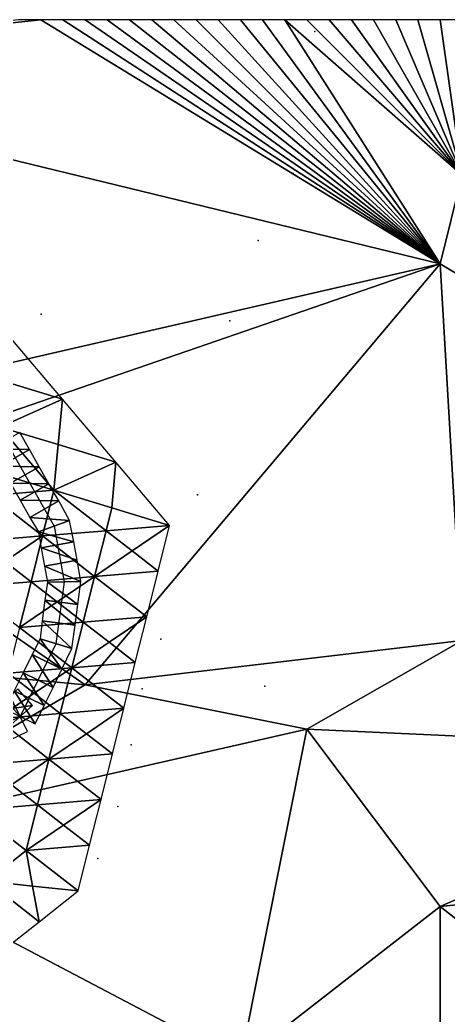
# Model space of a CAD drawing. Header units: metres. Extents: x -1103 to 901, y -902 to 905.
# Drawn here: x -457.9 to -419.3, y 810.2 to 900 of the extents above; entities that cross this region are included whole.
import ezdxf

# ---------------------------------------------------------------- set-up
doc = ezdxf.new("R2010")
doc.units = ezdxf.units.M
for name, color, linetype in [('OSM_PARKING', 8, 'CONTINUOUS'), ('OSM_ROAD_AXES', 2, 'CONTINUOUS'), ('OSM_ROAD_SURFACE', 9, 'CONTINUOUS'), ('OSM_TERRAIN', 3, 'CONTINUOUS'), ('OSM_TREES', 3, 'CONTINUOUS')]:
    doc.layers.add(name, color=color, linetype=linetype)

msp = doc.modelspace()

# ---------------------------------------------------------------- linework, layer by layer
at = {"layer": 'OSM_PARKING'}
for points in [[(-459.258, 867.378, 8.077), (-454.045, 865.795, 7.991), (-458.873, 871.496, 8.126)], [(-459.644, 863.26, 7.956), (-454.045, 865.795, 7.991), (-459.258, 867.378, 8.077)], [(-459.644, 863.26, 7.956), (-454.43, 861.678, 7.855), (-454.045, 865.795, 7.991)], [(-454.43, 861.678, 7.855), (-449.217, 860.095, 7.755), (-454.045, 865.795, 7.991)], [(-460.029, 859.142, 7.82), (-454.816, 857.56, 7.72), (-459.644, 863.26, 7.956)], [(-459.644, 863.26, 7.956), (-454.816, 857.56, 7.72), (-454.43, 861.678, 7.855)], [(-454.816, 857.56, 7.72), (-449.217, 860.095, 7.755), (-454.43, 861.678, 7.855)], [(-454.816, 857.56, 7.72), (-449.602, 855.977, 7.62), (-449.217, 860.095, 7.755)], [(-449.602, 855.977, 7.62), (-444.389, 854.394, 7.52), (-449.217, 860.095, 7.755)], [(-460.029, 859.142, 7.82), (-460.544, 857.08, 7.755), (-454.816, 857.56, 7.72)], [(-460.544, 857.08, 7.755), (-455.845, 853.436, 7.59), (-454.816, 857.56, 7.72)], [(-454.816, 857.56, 7.72), (-455.845, 853.436, 7.59), (-450.117, 853.915, 7.555)], [(-454.816, 857.56, 7.72), (-450.117, 853.915, 7.555), (-449.602, 855.977, 7.62)], [(-460.544, 857.08, 7.755), (-461.573, 852.957, 7.626), (-455.845, 853.436, 7.59)], [(-449.602, 855.977, 7.62), (-450.117, 853.915, 7.555), (-444.389, 854.394, 7.52)], [(-450.117, 853.915, 7.555), (-447.768, 852.093, 7.473), (-444.389, 854.394, 7.52)], [(-447.768, 852.093, 7.473), (-445.418, 850.27, 7.39), (-444.389, 854.394, 7.52)], [(-461.573, 852.957, 7.626), (-459.224, 851.135, 7.543), (-455.845, 853.436, 7.59)], [(-459.224, 851.135, 7.543), (-456.874, 849.312, 7.461), (-455.845, 853.436, 7.59)], [(-455.845, 853.436, 7.59), (-456.874, 849.312, 7.461), (-451.146, 849.791, 7.425)], [(-455.845, 853.436, 7.59), (-451.146, 849.791, 7.425), (-450.117, 853.915, 7.555)], [(-450.117, 853.915, 7.555), (-451.146, 849.791, 7.425), (-447.768, 852.093, 7.473)], [(-451.146, 849.791, 7.425), (-445.418, 850.27, 7.39), (-447.768, 852.093, 7.473)], [(-462.602, 848.833, 7.496), (-456.874, 849.312, 7.461), (-459.224, 851.135, 7.543)], [(-456.874, 849.312, 7.461), (-454.525, 847.49, 7.378), (-451.146, 849.791, 7.425)], [(-454.525, 847.49, 7.378), (-452.176, 845.668, 7.296), (-451.146, 849.791, 7.425)], [(-452.176, 845.668, 7.296), (-446.448, 846.147, 7.264), (-451.146, 849.791, 7.425)], [(-451.146, 849.791, 7.425), (-446.448, 846.147, 7.264), (-445.418, 850.27, 7.39)], [(-462.602, 848.833, 7.496), (-457.904, 845.189, 7.331), (-456.874, 849.312, 7.461)], [(-456.874, 849.312, 7.461), (-457.904, 845.189, 7.331), (-454.525, 847.49, 7.378)], [(-457.904, 845.189, 7.331), (-452.176, 845.668, 7.296), (-454.525, 847.49, 7.378)], [(-452.176, 845.668, 7.296), (-449.826, 843.845, 7.213), (-446.448, 846.147, 7.264)], [(-449.826, 843.845, 7.213), (-447.477, 842.023, 7.159), (-446.448, 846.147, 7.264)], [(-458.933, 841.065, 7.149), (-453.205, 841.544, 7.166), (-457.904, 845.189, 7.331)], [(-457.904, 845.189, 7.331), (-453.205, 841.544, 7.166), (-452.176, 845.668, 7.296)], [(-452.176, 845.668, 7.296), (-453.205, 841.544, 7.166), (-449.826, 843.845, 7.213)], [(-453.205, 841.544, 7.166), (-447.477, 842.023, 7.159), (-449.826, 843.845, 7.213)], [(-456.584, 839.243, 7.118), (-453.205, 841.544, 7.166), (-458.933, 841.065, 7.149)], [(-456.584, 839.243, 7.118), (-454.235, 837.42, 7.117), (-453.205, 841.544, 7.166)], [(-454.235, 837.42, 7.117), (-448.507, 837.899, 7.125), (-453.205, 841.544, 7.166)], [(-453.205, 841.544, 7.166), (-448.507, 837.899, 7.125), (-447.477, 842.023, 7.159)], [(-459.962, 836.941, 7.125), (-456.584, 839.243, 7.118), (-458.933, 841.065, 7.149)], [(-459.962, 836.941, 7.125), (-454.235, 837.42, 7.117), (-456.584, 839.243, 7.118)], [(-454.235, 837.42, 7.117), (-451.885, 835.598, 7.135), (-448.507, 837.899, 7.125)], [(-451.885, 835.598, 7.135), (-449.536, 833.776, 7.152), (-448.507, 837.899, 7.125)], [(-459.962, 836.941, 7.125), (-460.992, 832.818, 7.137), (-455.264, 833.297, 7.145)], [(-459.962, 836.941, 7.125), (-455.264, 833.297, 7.145), (-454.235, 837.42, 7.117)], [(-454.235, 837.42, 7.117), (-455.264, 833.297, 7.145), (-451.885, 835.598, 7.135)], [(-455.264, 833.297, 7.145), (-449.536, 833.776, 7.152), (-451.885, 835.598, 7.135)], [(-460.992, 832.818, 7.137), (-458.643, 830.995, 7.154), (-455.264, 833.297, 7.145)], [(-458.643, 830.995, 7.154), (-456.293, 829.173, 7.16), (-455.264, 833.297, 7.145)], [(-456.293, 829.173, 7.16), (-450.565, 829.652, 7.161), (-455.264, 833.297, 7.145)], [(-455.264, 833.297, 7.145), (-450.565, 829.652, 7.161), (-449.536, 833.776, 7.152)], [(-462.021, 828.694, 7.16), (-456.293, 829.173, 7.16), (-458.643, 830.995, 7.154)], [(-462.021, 828.694, 7.16), (-457.323, 825.05, 7.153), (-456.293, 829.173, 7.16)], [(-456.293, 829.173, 7.16), (-457.323, 825.05, 7.153), (-453.944, 827.351, 7.157)], [(-456.293, 829.173, 7.16), (-453.944, 827.351, 7.157), (-450.565, 829.652, 7.161)], [(-453.944, 827.351, 7.157), (-451.595, 825.529, 7.153), (-450.565, 829.652, 7.161)], [(-462.021, 828.694, 7.16), (-460.84, 822.279, 7.148), (-457.323, 825.05, 7.153)], [(-457.323, 825.05, 7.153), (-451.595, 825.529, 7.153), (-453.944, 827.351, 7.157)], [(-457.323, 825.05, 7.153), (-452.624, 821.405, 7.146), (-451.595, 825.529, 7.153)], [(-457.323, 825.05, 7.153), (-460.84, 822.279, 7.148), (-456.732, 821.842, 7.147)], [(-457.323, 825.05, 7.153), (-456.732, 821.842, 7.147), (-452.624, 821.405, 7.146)], [(-460.84, 822.279, 7.148), (-459.659, 815.864, 7.157), (-456.142, 818.635, 7.141)], [(-460.84, 822.279, 7.148), (-456.142, 818.635, 7.141), (-456.732, 821.842, 7.147)], [(-456.732, 821.842, 7.147), (-456.142, 818.635, 7.141), (-452.624, 821.405, 7.146)]]:
    msp.add_3dface(points, dxfattribs=at)
at = {"layer": 'OSM_ROAD_AXES'}
for points in [[(-493.05, 900, 8.285), (-460.074, 863.573, 7.88), (-454.802, 854.316, 7.521), (-453.884, 849.306, 7.344), (-454.625, 843.711, 7.162), (-457.852, 837.153, 7.028)], [(-457.852, 837.153, 7.028), (-467.226, 832.596, 7.05), (-473.748, 832.441, 7.074), (-477.882, 834.543, 7.094), (-519.18, 884.263, 9.73), (-519.334, 888.178, 10.004), (-518.074, 892.159, 10.193), (-513.564, 899.259, 9.967)], [(-513.564, 899.259, 9.967), (-457.852, 837.153, 7.028)]]:
    msp.add_polyline3d(points, dxfattribs=at)
at = {"layer": 'OSM_ROAD_SURFACE'}
for points in [[(-460.499, 861.287, 7.857), (-457.013, 861.23, 7.824), (-457.892, 862.772, 7.883)], [(-460.499, 861.287, 7.857), (-459.62, 859.745, 7.797), (-457.013, 861.23, 7.824)], [(-459.62, 859.745, 7.797), (-456.135, 859.687, 7.764), (-457.013, 861.23, 7.824)], [(-459.62, 859.745, 7.797), (-458.741, 858.202, 7.737), (-456.135, 859.687, 7.764)], [(-458.741, 858.202, 7.737), (-455.256, 858.144, 7.704), (-456.135, 859.687, 7.764)], [(-458.741, 858.202, 7.737), (-457.862, 856.659, 7.677), (-455.256, 858.144, 7.704)], [(-457.862, 856.659, 7.677), (-454.377, 856.601, 7.644), (-455.256, 858.144, 7.704)], [(-457.862, 856.659, 7.677), (-456.984, 855.116, 7.617), (-454.377, 856.601, 7.644)], [(-456.984, 855.116, 7.617), (-453.394, 854.835, 7.576), (-454.377, 856.601, 7.644)], [(-456.984, 855.116, 7.617), (-456.209, 853.797, 7.566), (-453.394, 854.835, 7.576)], [(-456.209, 853.797, 7.566), (-453.02, 852.917, 7.508), (-453.394, 854.835, 7.576)], [(-456.209, 853.797, 7.566), (-455.971, 852.376, 7.516), (-453.02, 852.917, 7.508)], [(-455.971, 852.376, 7.516), (-452.714, 851.247, 7.449), (-453.02, 852.917, 7.508)], [(-455.971, 852.376, 7.516), (-455.665, 850.706, 7.457), (-452.714, 851.247, 7.449)], [(-455.665, 850.706, 7.457), (-452.384, 849.332, 7.381), (-452.714, 851.247, 7.449)], [(-455.665, 850.706, 7.457), (-455.384, 849.281, 7.406), (-452.384, 849.332, 7.381)], [(-455.384, 849.281, 7.406), (-455.618, 847.638, 7.353), (-452.644, 847.244, 7.313)], [(-455.384, 849.281, 7.406), (-452.644, 847.244, 7.313), (-452.384, 849.332, 7.381)], [(-455.618, 847.638, 7.353), (-455.865, 845.773, 7.293), (-452.891, 845.379, 7.253)], [(-455.618, 847.638, 7.353), (-452.891, 845.379, 7.253), (-452.644, 847.244, 7.313)], [(-455.865, 845.773, 7.293), (-456.061, 844.143, 7.239), (-453.188, 843.279, 7.184)], [(-455.865, 845.773, 7.293), (-453.188, 843.279, 7.184), (-452.891, 845.379, 7.253)], [(-456.061, 844.143, 7.239), (-456.777, 842.734, 7.19), (-454.086, 841.409, 7.129)], [(-456.061, 844.143, 7.239), (-454.086, 841.409, 7.129), (-453.188, 843.279, 7.184)], [(-456.777, 842.734, 7.19), (-457.584, 841.094, 7.112), (-454.893, 839.769, 7.073)], [(-456.777, 842.734, 7.19), (-454.893, 839.769, 7.073), (-454.086, 841.409, 7.129)], [(-457.584, 841.094, 7.112), (-458.391, 839.455, 7.085), (-455.699, 838.13, 7.072)], [(-457.584, 841.094, 7.112), (-455.699, 838.13, 7.072), (-454.893, 839.769, 7.073)], [(-460.295, 837.63, 7.088), (-456.736, 838.154, 7.076), (-458.062, 839.633, 7.084)], [(-458.391, 839.455, 7.085), (-459.198, 837.815, 7.084), (-456.506, 836.49, 7.079)], [(-458.391, 839.455, 7.085), (-456.506, 836.49, 7.079), (-455.699, 838.13, 7.072)], [(-460.295, 837.63, 7.088), (-458.969, 836.151, 7.079), (-456.736, 838.154, 7.076)], [(-458.508, 838.502, 7.083), (-458.759, 835.044, 7.085), (-457.196, 835.804, 7.083)]]:
    msp.add_3dface(points, dxfattribs=at)
at = {"layer": 'OSM_TERRAIN'}
for points in [[(-420, 878, 8.006), (-456, 900, 8.007), (-494, 896, 8.117)], [(-494, 896, 8.117), (-456, 900, 8.007), (-458, 900, 8.01)], [(-420, 878, 8.006), (-454, 900, 8.011), (-456, 900, 8.007)], [(-420, 878, 8.006), (-452, 900, 8.015), (-454, 900, 8.011)], [(-420, 878, 8.006), (-450, 900, 8.024), (-452, 900, 8.015)], [(-420, 878, 8.006), (-448, 900, 8.034), (-450, 900, 8.024)], [(-420, 878, 8.006), (-446, 900, 8.043), (-448, 900, 8.034)], [(-420, 878, 8.006), (-444, 900, 8.051), (-446, 900, 8.043)], [(-420, 878, 8.006), (-442, 900, 8.059), (-444, 900, 8.051)], [(-420, 878, 8.006), (-440, 900, 8.068), (-442, 900, 8.059)], [(-420, 878, 8.006), (-438, 900, 8.076), (-440, 900, 8.068)], [(-420, 878, 8.006), (-436, 900, 8.147), (-438, 900, 8.076)], [(-420, 878, 8.006), (-434, 900, 8.222), (-436, 900, 8.147)], [(-420, 878, 8.006), (-418, 886, 8.331), (-434, 900, 8.222)], [(-434, 900, 8.222), (-418, 886, 8.331), (-432, 900, 8.312)], [(-418, 886, 8.331), (-430, 900, 8.414), (-432, 900, 8.312)], [(-418, 886, 8.331), (-428, 900, 8.515), (-430, 900, 8.414)], [(-418, 886, 8.331), (-426, 900, 8.616), (-428, 900, 8.515)], [(-418, 886, 8.331), (-424, 900, 8.716), (-426, 900, 8.616)], [(-418, 886, 8.331), (-422, 900, 8.817), (-424, 900, 8.716)], [(-418, 886, 8.331), (-420, 900, 8.918), (-422, 900, 8.817)], [(-418, 886, 8.331), (-418, 900, 9.05), (-420, 900, 8.918)], [(-420, 878, 8.006), (-494, 896, 8.117), (-498, 860, 8.058)], [(-400, 866, 8.226), (-418, 886, 8.331), (-420, 878, 8.006)], [(-498, 860, 8.058), (-478, 858, 7.853), (-420, 878, 8.006)], [(-478, 858, 7.853), (-452, 840, 7.013), (-420, 878, 8.006)], [(-452, 840, 7.013), (-418, 844, 7.15), (-420, 878, 8.006)], [(-418, 844, 7.15), (-400, 866, 8.226), (-420, 878, 8.006)], [(-478, 858, 7.853), (-494, 844, 7.175), (-452, 840, 7.013)], [(-494, 844, 7.175), (-476, 826, 7.066), (-452, 840, 7.013)], [(-432, 836, 7.08), (-418, 844, 7.15), (-452, 840, 7.013)], [(-388, 834, 8.247), (-418, 844, 7.15), (-432, 836, 7.08)], [(-476, 826, 7.066), (-432, 836, 7.08), (-452, 840, 7.013)], [(-438, 806, 7.028), (-432, 836, 7.08), (-476, 826, 7.066)], [(-438, 806, 7.028), (-420, 820, 7.868), (-432, 836, 7.08)], [(-420, 820, 7.868), (-388, 834, 8.247), (-432, 836, 7.08)], [(-420, 820, 7.868), (-400, 822, 8.095), (-388, 834, 8.247)], [(-456, 802, 7.197), (-438, 806, 7.028), (-476, 826, 7.066)], [(-470, 790, 8.701), (-456, 802, 7.197), (-476, 826, 7.066)], [(-392, 798, 9.459), (-400, 822, 8.095), (-420, 820, 7.868)], [(-420, 788, 7.984), (-420, 820, 7.868), (-438, 806, 7.028)], [(-392, 798, 9.459), (-420, 820, 7.868), (-420, 788, 7.984)]]:
    msp.add_3dface(points, dxfattribs=at)
at = {"layer": 'OSM_TREES'}
for p in [(-431.301, 898.939, 8.297), (-433.247, 886.144, 8.007), (-436.408, 880.106, 8.027), (-455.973, 873.459, 8.036), (-438.961, 872.862, 7.996), (-441.88, 857.158, 7.5), (-443.582, 850.036, 7.276), (-445.162, 844.12, 7.124), (-446.865, 839.652, 7.032), (-435.8, 839.895, 7.074), (-447.837, 834.587, 7.06), (-449.042, 829.035, 7.069), (-450.866, 824.324, 7.061), (-454.392, 814.659, 7.044)]:
    msp.add_point(p, dxfattribs=at)

doc.saveas('drawing.dxf')
